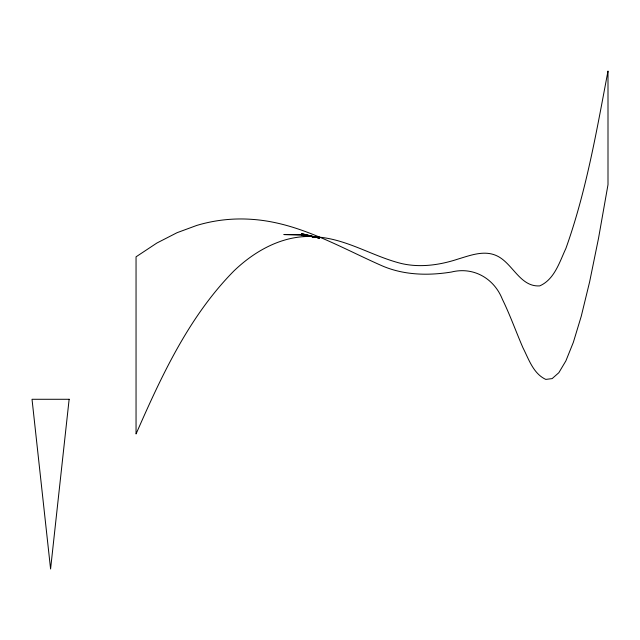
<?xml version="1.0" encoding="UTF-8"?>
<svg xmlns="http://www.w3.org/2000/svg" width="640" height="640" viewBox="0 0 640 640"><rect width="100%" height="100%" fill="white"/><g stroke="black" fill="none" stroke-linecap="round" stroke-linejoin="round"><path stroke-width="0.96" d="M69.136 399.28L50.584 568.984L32.024 399.28L69.16 399.28M315.52 236.72C284.52 234.232 255.56 250.072 233.84 271.024C188.8 316.672 161.504 375.992 136.048 433.96L136.048 256.824L156.872 243.04L177.072 232.688L196.632 225.472A153.064 152.728 37.4 0 1 251.48 219.328C298.088 222.296 338.872 246.656 380.568 265.144C402.784 275.224 427.728 275.864 451.464 272.024C473.488 266.504 494.16 278.424 502.4 299.328C510.112 315.096 515.976 331.672 522.952 347.768C528.784 359.2 533.296 373.624 545.792 379.408L552.144 378.608L558.832 372.712L565.88 360.888L573.344 342.344L581.248 316.264L589.632 281.824L598.536 238.232L608 184.672L608 71.016C596.648 130.704 586.384 191.072 565.88 248.472C559.536 261.976 554.576 279.368 539.736 285.888C520.224 287.176 512.936 263.712 497.336 256.048C484.696 249.752 470.616 255.28 458.12 259.032C440.072 265 420.584 267.824 401.824 263.616C373.104 256.6 347.416 239.264 317.432 236.992M310.688 236.064L301.664 235.48L319.464 237.384L301.664 235.304L319.464 237.552L301.664 235.152L319.464 237.728L301.664 234.872L284.024 234.56L301.664 234.872L319.464 237.88L301.664 234.568L319.464 238L301.664 233.672L319.464 238.048L301.664 234.184L319.464 238.048"/></g></svg>
